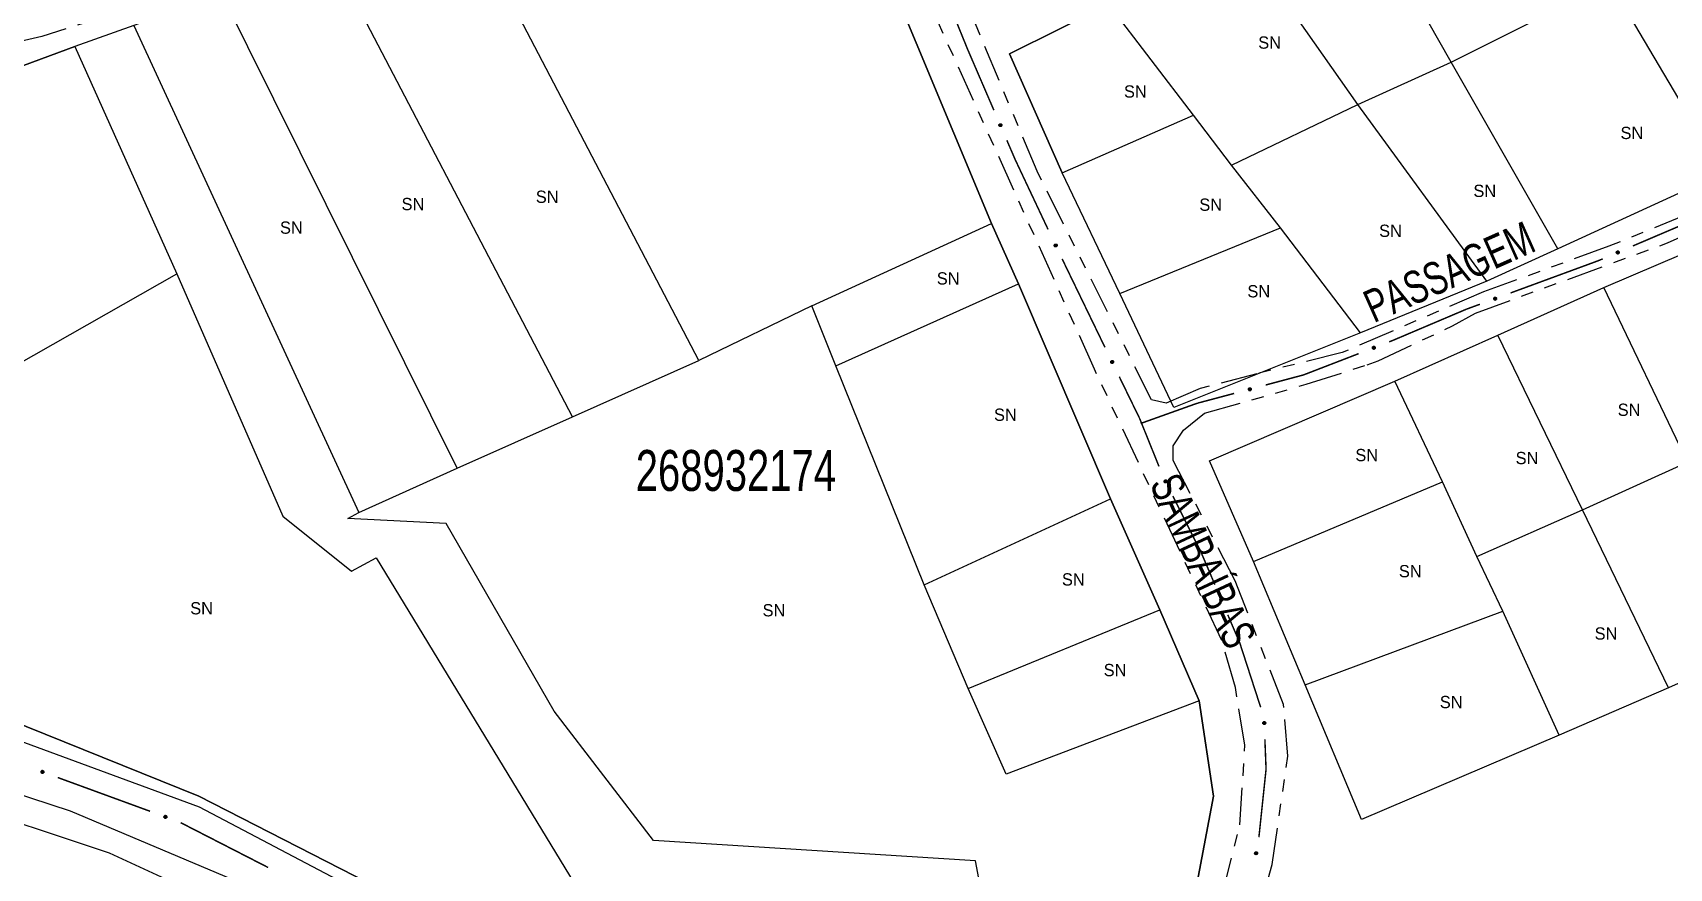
# Model space of a CAD drawing. Extents: x 207981 to 210201, y 4876477 to 4878908.
# Drawn here: x 208503.9 to 208703.8, y 4877535.5 to 4877637.6 of the extents above; entities that cross this region are included whole.
import ezdxf
from ezdxf.enums import TextEntityAlignment as Align

# ---------------------------------------------------------------- set-up
doc = ezdxf.new("R2010")
doc.units = 0
doc.header["$LTSCALE"] = 1.5
doc.header["$MEASUREMENT"] = 0
doc.linetypes.add('TRACO_25', pattern=[8, 3, -1, 1, -1, 1, -1])
for name, color, linetype in [('CD_MALHA_LOTES', 7, 'CONTINUOUS'), ('CD_TXT_QUADRA', 255, 'CONTINUOUS'), ('RU-QUADRA', 210, 'CONTINUOUS'), ('SV-EIXO-ROD-ESTR', 7, 'CONTINUOUS'), ('SV-EIXO-RUA-N-PAV', 6, 'CONTINUOUS'), ('SV-EST-MUNIC-PAV', 20, 'CONTINUOUS'), ('SV-RUA-NAO-PAV', 7, 'CONTINUOUS'), ('SV-TXT-RUA-N-PAV', 7, 'CONTINUOUS'), ('Th_NmrPort', 1, 'CONTINUOUS')]:
    doc.layers.add(name, color=color, linetype=linetype)
doc.styles.add('ARIAL', font='ARIAL.SHX')

msp = doc.modelspace()

# ---------------------------------------------------------------- linework, layer by layer
at = {"layer": 'CD_MALHA_LOTES', "linetype": 'Continuous', "flags": 128}
for points in [[(208588.82, 4877691.63), (208621.05, 4877614.28)], [(208585.3, 4877597.56), (208551.72, 4877661.8)], [(208677.19, 4877633.99), (208664.6, 4877656.18)], [(208569.86, 4877590.67), (208538.22, 4877651.23)], [(208665.8, 4877628.82), (208651.26, 4877649.58)], [(208677.19, 4877633.99), (208696.61, 4877643.74)], [(208710.4, 4877620.42), (208696.61, 4877643.74)], [(208555.76, 4877584.37), (208526.98, 4877642.39)], [(208635.37, 4877641.04), (208623.22, 4877635.04)], [(208645.71, 4877627.54), (208635.37, 4877641.04)], [(208516.26, 4877638.49), (208543.77, 4877578.97)], [(208425.87, 4877605.13), (208509.07, 4877635.94)], [(208509.07, 4877635.94), (208521.51, 4877608.13)], [(208623.22, 4877635.04), (208629.67, 4877620.5)], [(208665.8, 4877628.82), (208677.19, 4877633.99)], [(208690.23, 4877611.2), (208677.19, 4877633.99)], [(208629.67, 4877620.5), (208645.71, 4877627.54)], [(208650.36, 4877621.4), (208645.71, 4877627.54)], [(208650.36, 4877621.4), (208665.8, 4877628.82)], [(208681.54, 4877607.23), (208665.8, 4877628.82)], [(208656.35, 4877613.75), (208650.36, 4877621.4)], [(208636.72, 4877605.73), (208629.67, 4877620.5)], [(208710.4, 4877620.42), (208690.23, 4877611.2)], [(208599.09, 4877604.23), (208621.05, 4877614.28)], [(208621.05, 4877614.28), (208624.35, 4877606.93)], [(208636.72, 4877605.73), (208656.35, 4877613.75)], [(208666.1, 4877600.94), (208656.35, 4877613.75)], [(208690.23, 4877611.2), (208681.54, 4877607.23)], [(208695.86, 4877606.48), (208708.9, 4877612.03)], [(208458.4, 4877572.23), (208521.51, 4877608.13)], [(208521.51, 4877608.13), (208534.48, 4877578.52), (208542.87, 4877571.78), (208545.87, 4877573.43), (208570.61, 4877532.73)], [(208681.54, 4877607.23), (208666.1, 4877600.94)], [(208602.01, 4877596.89), (208624.35, 4877606.93)], [(208624.35, 4877606.93), (208635.59, 4877580.62)], [(208643.31, 4877591.79), (208636.72, 4877605.73)], [(208682.89, 4877600.64), (208695.86, 4877606.48)], [(208706.05, 4877585.12), (208695.86, 4877606.48)], [(208599.09, 4877604.23), (208585.3, 4877597.56)], [(208602.01, 4877596.89), (208599.09, 4877604.23)], [(208666.1, 4877600.94), (208643.31, 4877591.79)], [(208670.3, 4877595.01), (208682.89, 4877600.64)], [(208693.23, 4877579.27), (208682.89, 4877600.64)], [(208569.86, 4877590.67), (208585.3, 4877597.56)], [(208612.81, 4877570.13), (208602.01, 4877596.89)], [(208647.66, 4877585.27), (208670.3, 4877595.01)], [(208676.14, 4877582.72), (208670.3, 4877595.01)], [(208555.76, 4877584.37), (208569.86, 4877590.67)], [(208653.06, 4877572.98), (208647.66, 4877585.27)], [(208693.23, 4877579.27), (208706.05, 4877585.12)], [(208543.77, 4877578.97), (208555.76, 4877584.37)], [(208653.06, 4877572.98), (208676.14, 4877582.72)], [(208680.34, 4877573.58), (208676.14, 4877582.72)], [(208612.81, 4877570.13), (208635.59, 4877580.62)], [(208635.59, 4877580.62), (208641.59, 4877567.06)], [(208680.34, 4877573.58), (208693.23, 4877579.27)], [(208703.73, 4877557.54), (208693.23, 4877579.27)], [(208542.42, 4877578.22), (208543.77, 4877578.97)], [(208646.39, 4877555.96), (208648.18, 4877544.27), (208635.44, 4877477.11), (208629, 4877483.85), (208619.1, 4877536.4), (208579.75, 4877538.87), (208567.61, 4877554.69), (208554.41, 4877577.62), (208542.42, 4877578.22)], [(208683.49, 4877566.91), (208680.34, 4877573.58)], [(208563.44, 4877522.13), (208551.91, 4877530.11), (208524.21, 4877544.29), (208479.66, 4877562.25), (208458.4, 4877572.23)], [(208659.35, 4877557.91), (208653.06, 4877572.98)], [(208618.2, 4877557.46), (208612.81, 4877570.13)], [(208618.2, 4877557.46), (208641.59, 4877567.06)], [(208641.59, 4877567.06), (208646.39, 4877555.96)], [(208659.35, 4877557.91), (208683.49, 4877566.91)], [(208690.38, 4877551.76), (208683.49, 4877566.91)], [(208716.84, 4877563.38), (208703.73, 4877557.54)], [(208622.85, 4877546.97), (208618.2, 4877557.46)], [(208666.25, 4877541.42), (208659.35, 4877557.91)], [(208703.73, 4877557.54), (208690.38, 4877551.76)], [(208646.39, 4877555.96), (208622.85, 4877546.97)], [(208690.38, 4877551.76), (208666.25, 4877541.42)], [(208493.85, 4877543.82), (208513.26, 4877537.37), (208529.15, 4877530.03), (208541.75, 4877523.73), (208550.59, 4877518.18), (208569.71, 4877500.57)]]:
    msp.add_lwpolyline(points, dxfattribs=at)
at = {"layer": 'RU-QUADRA', "linetype": 'Continuous', "flags": 128}
for points in [[(208618.18, 4877475.48), (208635.44, 4877477.11), (208648.18, 4877544.27), (208646.39, 4877555.96), (208641.59, 4877567.06), (208635.59, 4877580.62), (208624.35, 4877606.93), (208621.05, 4877614.28), (208588.82, 4877691.63), (208551.72, 4877661.8), (208538.22, 4877651.23), (208526.98, 4877642.39), (208516.26, 4877638.49), (208509.07, 4877635.94), (208425.87, 4877605.13), (208458.4, 4877572.23), (208479.66, 4877562.25), (208524.21, 4877544.29), (208551.91, 4877530.11), (208563.44, 4877522.13), (208579.84, 4877509.83)], [(208756.8, 4877645.98), (208755.45, 4877640.59), (208736.93, 4877632.34), (208723.29, 4877626.35), (208710.4, 4877620.42), (208690.23, 4877611.2), (208681.54, 4877607.23), (208666.1, 4877600.94), (208643.31, 4877591.79), (208636.72, 4877605.73), (208629.67, 4877620.5), (208623.22, 4877635.04), (208635.37, 4877641.04), (208651.26, 4877649.58), (208664.6, 4877656.18), (208683.26, 4877665.85), (208695.86, 4877672.74), (208708.15, 4877679.19), (208717.89, 4877684.44), (208722.54, 4877683.99), (208739.63, 4877664.95)], [(208647.66, 4877585.27), (208670.3, 4877595.01), (208682.89, 4877600.64), (208695.86, 4877606.48), (208708.9, 4877612.03), (208721.94, 4877618.03), (208735.43, 4877623.87), (208748.1, 4877629.57), (208760.09, 4877634.74), (208773.14, 4877615.78), (208780.03, 4877606.03), (208787.38, 4877594.86), (208756.5, 4877581.07), (208743.08, 4877575.08), (208730.04, 4877569.38), (208716.84, 4877563.38), (208703.73, 4877557.54), (208690.38, 4877551.76), (208666.25, 4877541.42), (208659.35, 4877557.91), (208653.06, 4877572.98)]]:
    msp.add_lwpolyline(points, close=True, dxfattribs=at)
msp.add_lwpolyline([(208502.85, 4877413.7), (208441.76, 4877470.66), (208431.94, 4877482.21), (208419.87, 4877495.47), (208389.74, 4877529.73), (208406.98, 4877532.58), (208422.87, 4877535.35), (208437.18, 4877537.9), (208453.82, 4877540.82), (208463.72, 4877542.47), (208493.85, 4877543.82), (208513.26, 4877537.37), (208529.15, 4877530.03), (208541.75, 4877523.73), (208550.59, 4877518.18), (208569.71, 4877500.57), (208583.35, 4877488.35), (208600.74, 4877472.61), (208611.38, 4877462.64), (208624.65, 4877450.65), (208644.59, 4877432.74), (208655.68, 4877422.24), (208661.75, 4877416.84)], dxfattribs=at)
at = {"layer": 'SV-EIXO-ROD-ESTR'}
for points in [[(208505.194799, 4877547.101323), (208505.150735, 4877547.080102), (208505.108524, 4877547.070874), (208505.071103, 4877547.07331), (208505.038596, 4877547.084086), (208505.006582, 4877547.098855), (208504.97759, 4877547.120867), (208504.950824, 4877547.152426), (208504.929226, 4877547.196479), (208504.922614, 4877547.240341), (208504.92304, 4877547.277156), (208504.932325, 4877547.311699), (208504.947193, 4877547.342559), (208504.971054, 4877547.371918), (208505.0033, 4877547.398731), (208505.048123, 4877547.419377), (208505.089568, 4877547.42814), (208505.125701, 4877547.424833), (208505.160369, 4877547.415279), (208505.192873, 4877547.399809), (208505.221207, 4877547.378037), (208505.248145, 4877547.345522), (208505.267936, 4877547.301011), (208505.277148, 4877547.259775), (208505.274349, 4877547.223605), (208505.264175, 4877547.189686), (208505.249752, 4877547.157395), (208505.228838, 4877547.127331), (208505.194799, 4877547.101323)], [(208520.220634, 4877541.60366), (208520.176569, 4877541.582439), (208520.134358, 4877541.573211), (208520.096937, 4877541.575647), (208520.06443, 4877541.586422), (208520.032416, 4877541.601192), (208520.003424, 4877541.623204), (208519.976658, 4877541.654762), (208519.95506, 4877541.698816), (208519.948449, 4877541.742678), (208519.948875, 4877541.779493), (208519.958159, 4877541.814036), (208519.973028, 4877541.844896), (208519.996888, 4877541.874255), (208520.029135, 4877541.901067), (208520.073958, 4877541.921713), (208520.115402, 4877541.930476), (208520.151536, 4877541.927169), (208520.186204, 4877541.917615), (208520.218707, 4877541.902145), (208520.247042, 4877541.880374), (208520.273979, 4877541.847858), (208520.29377, 4877541.803348), (208520.302982, 4877541.762112), (208520.300184, 4877541.725941), (208520.290009, 4877541.692022), (208520.275586, 4877541.659732), (208520.254672, 4877541.629667), (208520.220634, 4877541.60366)]]:
    msp.add_lwpolyline(points, close=True, dxfattribs=at)
for points in [[(208505.249752, 4877547.157395), (208504.922614, 4877547.240341)], [(208505.264175, 4877547.189686), (208504.92304, 4877547.277156)], [(208505.25303, 4877547.173813), (208504.926886, 4877547.255365)], [(208505.228838, 4877547.127331), (208504.929226, 4877547.196479)], [(208505.234901, 4877547.144121), (208504.930073, 4877547.216421)], [(208505.266971, 4877547.207943), (208504.930232, 4877547.296278)], [(208505.274349, 4877547.223605), (208504.932325, 4877547.311699)], [(208505.272754, 4877547.243605), (208504.942766, 4877547.326563)], [(208505.211647, 4877547.116305), (208504.943981, 4877547.175008)], [(208505.277148, 4877547.259775), (208504.947193, 4877547.342559)], [(208505.194799, 4877547.101323), (208504.950824, 4877547.152426)], [(208505.270848, 4877547.28208), (208504.963926, 4877547.356599)], [(208505.267936, 4877547.301011), (208504.971054, 4877547.371918)], [(208505.170327, 4877547.090739), (208504.971297, 4877547.134501)], [(208505.150735, 4877547.080102), (208504.97759, 4877547.120867)], [(208505.253909, 4877547.323149), (208504.990212, 4877547.384759)], [(208505.248145, 4877547.345522), (208505.0033, 4877547.398731)], [(208505.228687, 4877547.361437), (208505.033157, 4877547.406824)], [(208505.221207, 4877547.378037), (208505.048123, 4877547.419377)], [(208505.202746, 4877547.389817), (208505.075039, 4877547.422013)], [(208505.192873, 4877547.399809), (208505.089568, 4877547.42814)], [(208505.126695, 4877547.074738), (208505.000738, 4877547.107746)], [(208505.108524, 4877547.070874), (208505.006582, 4877547.098855)], [(208520.275586, 4877541.659732), (208519.948449, 4877541.742678)], [(208520.290009, 4877541.692022), (208519.948875, 4877541.779493)], [(208520.278864, 4877541.67615), (208519.952721, 4877541.757702)], [(208520.254672, 4877541.629667), (208519.95506, 4877541.698816)], [(208520.260736, 4877541.646458), (208519.955908, 4877541.718758)], [(208520.292805, 4877541.71028), (208519.956066, 4877541.798614)], [(208520.300184, 4877541.725941), (208519.958159, 4877541.814036)], [(208520.298588, 4877541.745941), (208519.9686, 4877541.8289)], [(208520.237481, 4877541.618641), (208519.969815, 4877541.677345)], [(208520.302982, 4877541.762112), (208519.973028, 4877541.844896)], [(208520.220634, 4877541.60366), (208519.976658, 4877541.654762)], [(208520.296682, 4877541.784416), (208519.98976, 4877541.858936)], [(208520.29377, 4877541.803348), (208519.996888, 4877541.874255)], [(208520.196162, 4877541.593076), (208519.997131, 4877541.636837)], [(208520.176569, 4877541.582439), (208520.003424, 4877541.623204)], [(208520.279743, 4877541.825486), (208520.016046, 4877541.887096)], [(208520.152529, 4877541.577074), (208520.026573, 4877541.610083)], [(208520.273979, 4877541.847858), (208520.029135, 4877541.901067)], [(208520.134358, 4877541.573211), (208520.032416, 4877541.601192)], [(208520.254521, 4877541.863774), (208520.058991, 4877541.909161)], [(208520.247042, 4877541.880374), (208520.073958, 4877541.921713)], [(208520.22858, 4877541.892154), (208520.100873, 4877541.92435)], [(208520.218707, 4877541.902145), (208520.115402, 4877541.930476)]]:
    msp.add_lwpolyline(points, dxfattribs=at)
at = {"layer": 'SV-EIXO-ROD-ESTR', "const_width": 0.18}
for points in [[(208518.245296, 4877542.443615), (208506.97592, 4877546.566863)], [(208532.669493, 4877535.570772), (208521.992848, 4877541.048841)]]:
    msp.add_lwpolyline(points, dxfattribs=at)
at = {"layer": 'SV-EIXO-RUA-N-PAV', "const_width": 0.18}
for points in [[(208616.655436, 4877639.185004), (208617.786028, 4877636.406198)], [(208617.786028, 4877636.406198), (208618.12512, 4877635.572769)], [(208618.12512, 4877635.572769), (208621.33242, 4877628.134561)], [(208622.916228, 4877624.461476), (208623.708131, 4877622.624933)], [(208623.708131, 4877622.624933), (208623.93363, 4877622.101968)], [(208623.93363, 4877622.101968), (208627.949105, 4877613.569085)], [(208699.389065, 4877611.541236), (208707.66552, 4877615.07681)], [(208629.67007, 4877609.958293), (208634.025679, 4877600.956701)], [(208684.45922, 4877605.799948), (208694.783019, 4877609.597207)], [(208694.783019, 4877609.597207), (208695.180575, 4877609.743434)], [(208695.180575, 4877609.743434), (208695.71064, 4877609.96987)], [(208670.030959, 4877599.980193), (208678.832385, 4877603.717785)], [(208678.832385, 4877603.717785), (208679.052689, 4877603.811339)], [(208679.052689, 4877603.811339), (208680.705111, 4877604.419126)], [(208634.025679, 4877600.956701), (208634.438384, 4877600.103779)], [(208634.438384, 4877600.103779), (208634.899336, 4877599.157613)], [(208669.622532, 4877599.822392), (208670.030959, 4877599.980193)], [(208659.15545, 4877595.778292), (208665.89134, 4877598.380795)], [(208636.651214, 4877595.561654), (208638.841061, 4877591.066704)], [(208654.537973, 4877594.546965), (208658.402913, 4877595.577616)], [(208658.402913, 4877595.577616), (208659.15545, 4877595.778292)], [(208646.17899, 4877592.317903), (208650.673034, 4877593.516314)], [(208638.841061, 4877591.066704), (208639.134626, 4877590.464123)], [(208639.258211, 4877589.846196), (208645.850405, 4877592.200551)], [(208645.850405, 4877592.200551), (208646.17899, 4877592.317903)], [(208639.134626, 4877590.464123), (208641.503167, 4877584.594261)], [(208643.199541, 4877580.974855), (208646.330036, 4877574.713864)], [(208646.330036, 4877574.713864), (208646.673331, 4877574.027273)], [(208646.673331, 4877574.027273), (208648.335263, 4877570.134855)], [(208649.90595, 4877566.45614), (208651.083966, 4877563.697104)], [(208651.083966, 4877563.697104), (208651.369574, 4877563.028179)], [(208651.369574, 4877563.028179), (208653.921726, 4877555.159042)], [(208654.439792, 4877551.226524), (208654.557349, 4877548.228828)], [(208654.582793, 4877547.580012), (208653.708603, 4877539.27521)], [(208654.557349, 4877548.228828), (208654.582793, 4877547.580012)]]:
    msp.add_lwpolyline(points, dxfattribs=at)
at = {"layer": 'SV-EIXO-RUA-N-PAV'}
for points in [[(208622.168517, 4877626.473543), (208622.214219, 4877626.456125), (208622.249936, 4877626.43181), (208622.273888, 4877626.402955), (208622.288406, 4877626.371939), (208622.299684, 4877626.338534), (208622.303625, 4877626.302347), (208622.299101, 4877626.261214), (208622.281951, 4877626.215247), (208622.254637, 4877626.180295), (208622.227606, 4877626.155299), (208622.196135, 4877626.138299), (208622.1635, 4877626.127886), (208622.125776, 4877626.125036), (208622.084137, 4877626.130027), (208622.038332, 4877626.148391), (208622.003479, 4877626.172469), (208621.981044, 4877626.200987), (208621.964154, 4877626.232733), (208621.953048, 4877626.266975), (208621.949385, 4877626.302519), (208621.954485, 4877626.344434), (208621.97321, 4877626.389404), (208621.996828, 4877626.424439), (208622.025023, 4877626.447268), (208622.056652, 4877626.463194), (208622.090019, 4877626.474913), (208622.12623, 4877626.480389), (208622.168517, 4877626.473543)], [(208628.913552, 4877611.774497), (208628.959969, 4877611.759085), (208628.99671, 4877611.736348), (208629.021897, 4877611.708565), (208629.037751, 4877611.678209), (208629.050473, 4877611.645328), (208629.055986, 4877611.609346), (208629.053258, 4877611.568056), (208629.038125, 4877611.521385), (208629.012359, 4877611.485277), (208628.986442, 4877611.459128), (208628.955741, 4877611.440773), (208628.923591, 4877611.42895), (208628.886026, 4877611.42446), (208628.844209, 4877611.427632), (208628.797648, 4877611.443985), (208628.76178, 4877611.466523), (208628.738125, 4877611.494036), (208628.719868, 4877611.525017), (208628.707282, 4877611.558742), (208628.702074, 4877611.594094), (208628.705345, 4877611.636191), (208628.722094, 4877611.681933), (208628.744164, 4877611.717963), (208628.771338, 4877611.741999), (208628.802244, 4877611.759287), (208628.835068, 4877611.772448), (208628.871007, 4877611.779495), (208628.913552, 4877611.774497)], [(208697.374479, 4877610.80034), (208697.392051, 4877610.845983), (208697.416487, 4877610.881617), (208697.445422, 4877610.905472), (208697.476488, 4877610.919884), (208697.50993, 4877610.931049), (208697.546131, 4877610.934867), (208697.587248, 4877610.930205), (208697.633157, 4877610.912899), (208697.668016, 4877610.885467), (208697.69292, 4877610.858351), (208697.709814, 4877610.826823), (208697.720116, 4877610.794154), (208697.722838, 4877610.75642), (208697.717707, 4877610.714797), (208697.699188, 4877610.669055), (208697.674992, 4877610.634284), (208697.646398, 4877610.611946), (208697.614595, 4877610.595163), (208697.580316, 4877610.584173), (208697.544759, 4877610.58063), (208697.502862, 4877610.585873), (208697.457956, 4877610.604749), (208697.423001, 4877610.628486), (208697.400267, 4877610.656758), (208697.384449, 4877610.688441), (208697.372842, 4877610.721847), (208697.36749, 4877610.758077), (208697.374479, 4877610.80034)], [(208682.409317, 4877605.163251), (208682.429205, 4877605.207934), (208682.455435, 4877605.242269), (208682.485554, 4877605.26461), (208682.517318, 4877605.277411), (208682.551288, 4877605.286848), (208682.587637, 4877605.288806), (208682.628461, 4877605.282043), (208682.673423, 4877605.262408), (208682.706831, 4877605.233226), (208682.730313, 4877605.204869), (208682.745569, 4877605.172517), (208682.754184, 4877605.139363), (208682.754969, 4877605.101539), (208682.747711, 4877605.060234), (208682.726873, 4877605.015501), (208682.700927, 4877604.982015), (208682.671227, 4877604.961171), (208682.638605, 4877604.94604), (208682.603808, 4877604.936821), (208682.568117, 4877604.935105), (208682.526542, 4877604.942487), (208682.482663, 4877604.96364), (208682.44897, 4877604.989136), (208682.427715, 4877605.018536), (208682.413541, 4877605.050988), (208682.403661, 4877605.084945), (208682.400172, 4877605.121402), (208682.409317, 4877605.163251)], [(208667.583238, 4877599.152494), (208667.602398, 4877599.197493), (208667.628067, 4877599.23225), (208667.65782, 4877599.255077), (208667.689371, 4877599.268393), (208667.723184, 4877599.27838), (208667.759496, 4877599.280928), (208667.800424, 4877599.274829), (208667.845699, 4877599.255926), (208667.879576, 4877599.227291), (208667.903516, 4877599.199319), (208667.919295, 4877599.167218), (208667.928447, 4877599.134208), (208667.929847, 4877599.096402), (208667.923261, 4877599.054985), (208667.903151, 4877599.009919), (208667.877752, 4877598.976017), (208667.848394, 4877598.954694), (208667.816023, 4877598.939034), (208667.78138, 4877598.929252), (208667.745721, 4877598.926956), (208667.704033, 4877598.933662), (208667.659816, 4877598.9541), (208667.625713, 4877598.979046), (208667.603983, 4877599.008097), (208667.589284, 4877599.040314), (208667.578855, 4877599.074106), (208667.574774, 4877599.110501), (208667.583238, 4877599.152494)], [(208635.811308, 4877597.537013), (208635.857766, 4877597.521726), (208635.894569, 4877597.499087), (208635.919829, 4877597.471371), (208635.935765, 4877597.441058), (208635.948575, 4877597.408211), (208635.954184, 4877597.372244), (208635.951566, 4877597.330947), (208635.936559, 4877597.284235), (208635.91089, 4877597.248059), (208635.885042, 4877597.22184), (208635.854391, 4877597.203404), (208635.822273, 4877597.191494), (208635.78472, 4877597.186903), (208635.742894, 4877597.189964), (208635.69629, 4877597.206192), (208635.660362, 4877597.228633), (208635.636633, 4877597.256083), (208635.618293, 4877597.287016), (208635.605617, 4877597.320707), (208635.600314, 4877597.356044), (208635.603472, 4877597.39815), (208635.620098, 4877597.443937), (208635.642072, 4877597.480026), (208635.669182, 4877597.504135), (208635.700041, 4877597.521505), (208635.732831, 4877597.534754), (208635.76875, 4877597.541897), (208635.811308, 4877597.537013)], [(208652.438311, 4877594.100982), (208652.462213, 4877594.143652), (208652.491482, 4877594.175436), (208652.523524, 4877594.19492), (208652.556327, 4877594.204755), (208652.59102, 4877594.211036), (208652.627395, 4877594.209651), (208652.667427, 4877594.199172), (208652.710399, 4877594.175495), (208652.740988, 4877594.143372), (208652.761771, 4877594.112981), (208652.773995, 4877594.079366), (208652.779532, 4877594.045561), (208652.776845, 4877594.007824), (208652.765829, 4877593.96736), (208652.740975, 4877593.924726), (208652.712067, 4877593.893762), (208652.68058, 4877593.87573), (208652.646708, 4877593.863655), (208652.611212, 4877593.857667), (208652.575513, 4877593.859231), (208652.534792, 4877593.870396), (208652.493038, 4877593.895485), (208652.461826, 4877593.923964), (208652.443356, 4877593.95519), (208652.432219, 4877593.988805), (208652.425496, 4877594.023525), (208652.425365, 4877594.060148), (208652.438311, 4877594.100982)], [(208642.339317, 4877582.94145), (208642.38593, 4877582.926643), (208642.422964, 4877582.904385), (208642.448508, 4877582.876931), (208642.464756, 4877582.846784), (208642.477904, 4877582.81407), (208642.483883, 4877582.778164), (208642.481692, 4877582.736841), (208642.467166, 4877582.689978), (208642.441872, 4877582.653539), (208642.416296, 4877582.627055), (208642.385836, 4877582.608303), (208642.353842, 4877582.596063), (208642.316339, 4877582.591085), (208642.274484, 4877582.593715), (208642.227715, 4877582.609461), (208642.191557, 4877582.631531), (208642.167546, 4877582.658735), (208642.148889, 4877582.689477), (208642.135866, 4877582.723036), (208642.1302, 4877582.758316), (208642.132923, 4877582.800453), (208642.149077, 4877582.846408), (208642.170677, 4877582.882722), (208642.197537, 4877582.907109), (208642.228215, 4877582.924796), (208642.260867, 4877582.938382), (208642.296711, 4877582.945896), (208642.339317, 4877582.94145)], [(208649.165426, 4877568.470863), (208649.211065, 4877568.453282), (208649.246695, 4877568.428839), (208649.270544, 4877568.3999), (208649.284951, 4877568.368832), (208649.29611, 4877568.335387), (208649.299921, 4877568.299186), (208649.295252, 4877568.25807), (208649.277937, 4877568.212164), (208649.250499, 4877568.17731), (208649.223378, 4877568.15241), (208649.191847, 4877568.135523), (208649.159176, 4877568.125226), (208649.121441, 4877568.122511), (208649.07982, 4877568.12765), (208649.034081, 4877568.146178), (208648.999315, 4877568.17038), (208648.976981, 4877568.198978), (208648.960204, 4877568.230785), (208648.949221, 4877568.265065), (208648.945685, 4877568.300623), (208648.950935, 4877568.342519), (208648.96982, 4877568.387422), (208648.993563, 4877568.422372), (208649.021839, 4877568.445101), (208649.053525, 4877568.460913), (208649.086933, 4877568.472513), (208649.123164, 4877568.47786), (208649.165426, 4877568.470863)], [(208654.465787, 4877553.372872), (208654.502166, 4877553.340182), (208654.526747, 4877553.304648), (208654.538719, 4877553.26911), (208654.541109, 4877553.234948), (208654.539619, 4877553.199722), (208654.53028, 4877553.164539), (208654.511266, 4877553.127786), (208654.47873, 4877553.091063), (208654.440673, 4877553.068274), (208654.40646, 4877553.054673), (208654.370981, 4877553.050129), (208654.336785, 4877553.052151), (208654.30056, 4877553.063059), (208654.263502, 4877553.082692), (208654.227368, 4877553.116302), (208654.203508, 4877553.151304), (208654.192831, 4877553.185982), (208654.188488, 4877553.22168), (208654.190441, 4877553.257624), (208654.199807, 4877553.292107), (208654.219642, 4877553.329383), (208654.253288, 4877553.364609), (208654.287926, 4877553.388805), (208654.322445, 4877553.399966), (208654.357686, 4877553.403449), (208654.393035, 4877553.402384), (208654.428792, 4877553.394469), (208654.465787, 4877553.372872)], [(208653.505122, 4877537.422152), (208653.530287, 4877537.380215), (208653.543339, 4877537.339026), (208653.544338, 4877537.301539), (208653.536583, 4877537.268182), (208653.524805, 4877537.23495), (208653.505539, 4877537.204066), (208653.476563, 4877537.174524), (208653.434671, 4877537.148984), (208653.391598, 4877537.138387), (208653.354898, 4877537.135441), (208653.31965, 4877537.141525), (208653.287559, 4877537.153507), (208653.25614, 4877537.174581), (208653.226488, 4877537.204238), (208653.201827, 4877537.246983), (208653.189308, 4877537.287452), (208653.189294, 4877537.323736), (208653.195635, 4877537.359133), (208653.208065, 4877537.392916), (208653.227152, 4877537.423124), (208653.257066, 4877537.452925), (208653.299578, 4877537.476706), (208653.339798, 4877537.489654), (208653.376073, 4877537.490177), (208653.410781, 4877537.48315), (208653.444255, 4877537.471742), (208653.476108, 4877537.453668), (208653.505122, 4877537.422152)]]:
    msp.add_lwpolyline(points, close=True, dxfattribs=at)
for points in [[(208621.949385, 4877626.302519), (208622.038332, 4877626.148391)], [(208621.953048, 4877626.266975), (208622.003479, 4877626.172469)], [(208621.953518, 4877626.281013), (208622.017916, 4877626.166128)], [(208621.954485, 4877626.344434), (208622.084137, 4877626.130027)], [(208621.9563, 4877626.319362), (208622.057736, 4877626.146149)], [(208621.966773, 4877626.363999), (208622.103281, 4877626.130124)], [(208621.97321, 4877626.389404), (208622.125776, 4877626.125036)], [(208621.984958, 4877626.404532), (208622.141802, 4877626.130389)], [(208621.996828, 4877626.424439), (208622.1635, 4877626.127886)], [(208622.011593, 4877626.432362), (208622.178162, 4877626.135665)], [(208622.025023, 4877626.447268), (208622.196135, 4877626.138299)], [(208622.04147, 4877626.452675), (208622.208774, 4877626.147379)], [(208622.056652, 4877626.463194), (208622.227606, 4877626.155299)], [(208622.075841, 4877626.466009), (208622.240789, 4877626.173071)], [(208622.090019, 4877626.474913), (208622.254637, 4877626.180295)], [(208622.109868, 4877626.473251), (208622.266884, 4877626.202155)], [(208622.12623, 4877626.480389), (208622.281951, 4877626.215247)], [(208622.146055, 4877626.475482), (208622.287403, 4877626.240722)], [(208622.168517, 4877626.473543), (208622.299101, 4877626.261214)], [(208622.193026, 4877626.463043), (208622.298048, 4877626.288405)], [(208622.214219, 4877626.456125), (208622.303625, 4877626.302347)], [(208622.234639, 4877626.442352), (208622.297243, 4877626.328179)], [(208622.249936, 4877626.43181), (208622.299684, 4877626.338534)], [(208628.702074, 4877611.594094), (208628.797648, 4877611.443985)], [(208628.705345, 4877611.636191), (208628.844209, 4877611.427632)], [(208628.70714, 4877611.572788), (208628.776479, 4877611.460816)], [(208628.707282, 4877611.558742), (208628.76178, 4877611.466523)], [(208628.70825, 4877611.611222), (208628.817132, 4877611.44259)], [(208628.716769, 4877611.656272), (208628.863331, 4877611.428563)], [(208628.722094, 4877611.681933), (208628.886026, 4877611.42446)], [(208628.733172, 4877611.697558), (208628.901804, 4877611.430505)], [(208628.744164, 4877611.717963), (208628.923591, 4877611.42895)], [(208628.75857, 4877611.726522), (208628.9379, 4877611.43736)], [(208628.771338, 4877611.741999), (208628.955741, 4877611.440773)], [(208628.787534, 4877611.748116), (208628.967973, 4877611.450395)], [(208628.802244, 4877611.759287), (208628.986442, 4877611.459128)], [(208628.821292, 4877611.762935), (208628.998839, 4877611.477457)], [(208628.835068, 4877611.772448), (208629.012359, 4877611.485277)], [(208628.854971, 4877611.771652), (208629.023642, 4877611.507649)], [(208628.871007, 4877611.779495), (208629.038125, 4877611.521385)], [(208628.891027, 4877611.775456), (208629.042463, 4877611.547073)], [(208628.913552, 4877611.774497), (208629.053258, 4877611.568056)], [(208628.938494, 4877611.765075), (208629.051021, 4877611.595175)], [(208628.959969, 4877611.759085), (208629.055986, 4877611.609346)], [(208628.980969, 4877611.746214), (208629.048486, 4877611.634876)], [(208628.99671, 4877611.736348), (208629.050473, 4877611.645328)], [(208697.36749, 4877610.758077), (208697.633157, 4877610.912899)], [(208697.372464, 4877610.777885), (208697.6077, 4877610.918438)], [(208697.372842, 4877610.721847), (208697.668016, 4877610.885467)], [(208697.374479, 4877610.80034), (208697.587248, 4877610.930205)], [(208697.374571, 4877610.74169), (208697.646198, 4877610.897788)], [(208697.381698, 4877610.707639), (208697.675193, 4877610.871595)], [(208697.384449, 4877610.688441), (208697.69292, 4877610.858351)], [(208697.385061, 4877610.824813), (208697.560054, 4877610.929244)], [(208697.392051, 4877610.845983), (208697.546131, 4877610.934867)], [(208697.394916, 4877610.673223), (208697.700777, 4877610.839493)], [(208697.400267, 4877610.656758), (208697.709814, 4877610.826823)], [(208697.405893, 4877610.866356), (208697.520277, 4877610.928574)], [(208697.415128, 4877610.643278), (208697.712387, 4877610.808842)], [(208697.416487, 4877610.881617), (208697.50993, 4877610.931049)], [(208697.423001, 4877610.628486), (208697.720116, 4877610.794154)], [(208697.442868, 4877610.616549), (208697.71754, 4877610.772464)], [(208697.457956, 4877610.604749), (208697.722838, 4877610.75642)], [(208697.483339, 4877610.598226), (208697.717674, 4877610.733942)], [(208697.502862, 4877610.585873), (208697.717707, 4877610.714797)], [(208697.52794, 4877610.587603), (208697.701495, 4877610.688452)], [(208697.544759, 4877610.58063), (208697.699188, 4877610.669055)], [(208697.566279, 4877610.584691), (208697.681382, 4877610.648699)], [(208697.580316, 4877610.584173), (208697.674992, 4877610.634284)], [(208682.400172, 4877605.121402), (208682.673423, 4877605.262408)], [(208682.403661, 4877605.084945), (208682.706831, 4877605.233226)], [(208682.406154, 4877605.140929), (208682.648284, 4877605.269243)], [(208682.406405, 4877605.104674), (208682.685673, 4877605.246648)], [(208682.409317, 4877605.163251), (208682.628461, 4877605.282043)], [(208682.411777, 4877605.070302), (208682.713288, 4877605.219004)], [(208682.413541, 4877605.050988), (208682.730313, 4877605.204869)], [(208682.421139, 4877605.18715), (208682.601253, 4877605.282477)], [(208682.423215, 4877605.035254), (208682.737193, 4877605.185634)], [(208682.427715, 4877605.018536), (208682.745569, 4877605.172517)], [(208682.429205, 4877605.207934), (208682.587637, 4877605.288806)], [(208682.441865, 4877605.004312), (208682.747217, 4877605.154427)], [(208682.444073, 4877605.227571), (208682.561495, 4877605.283846)], [(208682.44897, 4877604.989136), (208682.754184, 4877605.139363)], [(208682.455435, 4877605.242269), (208682.551288, 4877605.286848)], [(208682.468199, 4877604.976197), (208682.7505, 4877605.117833)], [(208682.482663, 4877604.96364), (208682.754969, 4877605.101539)], [(208682.507678, 4877604.955825), (208682.74866, 4877605.079355)], [(208682.526542, 4877604.942487), (208682.747711, 4877605.060234)], [(208682.551676, 4877604.94293), (208682.730171, 4877605.034753)], [(208682.568117, 4877604.935105), (208682.726873, 4877605.015501)], [(208682.589816, 4877604.938058), (208682.708047, 4877604.996084)], [(208682.603808, 4877604.936821), (208682.700927, 4877604.982015)], [(208667.574774, 4877599.110501), (208667.845699, 4877599.255926)], [(208667.578855, 4877599.074106), (208667.879576, 4877599.227291)], [(208667.580438, 4877599.130123), (208667.820452, 4877599.262352)], [(208667.581277, 4877599.093877), (208667.858203, 4877599.240367)], [(208667.583238, 4877599.152494), (208667.800424, 4877599.274829)], [(208667.587207, 4877599.059597), (208667.886263, 4877599.213175)], [(208667.589284, 4877599.040314), (208667.903516, 4877599.199319)], [(208667.594671, 4877599.176581), (208667.773213, 4877599.27482)], [(208667.599212, 4877599.024739), (208667.910707, 4877599.180197)], [(208667.602398, 4877599.197493), (208667.759496, 4877599.280928)], [(208667.603983, 4877599.008097), (208667.919295, 4877599.167218)], [(208667.616945, 4877599.21737), (208667.733438, 4877599.275543)], [(208667.618363, 4877598.994105), (208667.921237, 4877599.149158)], [(208667.625713, 4877598.979046), (208667.928447, 4877599.134208)], [(208667.628067, 4877599.23225), (208667.723184, 4877599.27838)], [(208667.64515, 4877598.966421), (208667.925113, 4877599.112622)], [(208667.659816, 4877598.9541), (208667.929847, 4877599.096402)], [(208635.600314, 4877597.356044), (208635.69629, 4877597.206192)], [(208635.603472, 4877597.39815), (208635.742894, 4877597.189964)], [(208635.605438, 4877597.334752), (208635.675076, 4877597.222966)], [(208635.605617, 4877597.320707), (208635.660362, 4877597.228633)], [(208635.606444, 4877597.373189), (208635.715777, 4877597.204849)], [(208635.614842, 4877597.418262), (208635.762014, 4877597.190946)], [(208635.620098, 4877597.443937), (208635.78472, 4877597.186903)], [(208635.631135, 4877597.459592), (208635.800482, 4877597.192991)], [(208635.642072, 4877597.480026), (208635.822273, 4877597.191494)], [(208635.656455, 4877597.488624), (208635.836559, 4877597.199942)], [(208635.669182, 4877597.504135), (208635.854391, 4877597.203404)], [(208635.685361, 4877597.510295), (208635.866597, 4877597.213058)], [(208635.700041, 4877597.521505), (208635.885042, 4877597.22184)], [(208635.71908, 4877597.525204), (208635.89739, 4877597.240203)], [(208635.732831, 4877597.534754), (208635.91089, 4877597.248059)], [(208635.752735, 4877597.534011), (208635.922113, 4877597.270461)], [(208635.76875, 4877597.541897), (208635.936559, 4877597.284235)], [(208635.788781, 4877597.537911), (208635.940828, 4877597.309935)], [(208635.811308, 4877597.537013), (208635.951566, 4877597.330947)], [(208635.836276, 4877597.527658), (208635.949257, 4877597.35806)], [(208635.857766, 4877597.521726), (208635.954184, 4877597.372244)], [(208635.878801, 4877597.508911), (208635.946615, 4877597.397754)], [(208635.894569, 4877597.499087), (208635.948575, 4877597.408211)], [(208667.684955, 4877598.946692), (208667.923898, 4877599.074119)], [(208667.704033, 4877598.933662), (208667.923261, 4877599.054985)], [(208667.729156, 4877598.934513), (208667.906137, 4877599.029223)], [(208667.745721, 4877598.926956), (208667.903151, 4877599.009919)], [(208667.76737, 4877598.930261), (208667.884643, 4877598.990199)], [(208667.78138, 4877598.929252), (208667.877752, 4877598.976017)], [(208652.425365, 4877594.060148), (208652.710399, 4877594.175495)], [(208652.425496, 4877594.023525), (208652.740988, 4877594.143372)], [(208652.430037, 4877594.042919), (208652.721151, 4877594.158678)], [(208652.432219, 4877593.988805), (208652.761771, 4877594.112981)], [(208652.432235, 4877594.008199), (208652.746113, 4877594.128618)], [(208652.433114, 4877594.079044), (208652.685992, 4877594.184608)], [(208652.438311, 4877594.100982), (208652.667427, 4877594.199172)], [(208652.440409, 4877593.97225), (208652.766857, 4877594.093195)], [(208652.443356, 4877593.95519), (208652.773995, 4877594.079366)], [(208652.452275, 4877594.123696), (208652.640374, 4877594.202099)], [(208652.456143, 4877593.939728), (208652.773977, 4877594.061201)], [(208652.461826, 4877593.923964), (208652.779532, 4877594.045561)], [(208652.462213, 4877594.143652), (208652.627395, 4877594.209651)], [(208652.47882, 4877594.161843), (208652.600908, 4877594.207109)], [(208652.479787, 4877593.909316), (208652.773889, 4877594.02446)], [(208652.491482, 4877594.175436), (208652.59102, 4877594.211036)], [(208652.493038, 4877593.895485), (208652.776845, 4877594.007824)], [(208652.517231, 4877593.885408), (208652.768527, 4877593.986313)], [(208652.534792, 4877593.870396), (208652.765829, 4877593.96736)], [(208652.559861, 4877593.868532), (208652.746026, 4877593.943595)], [(208652.575513, 4877593.859231), (208652.740975, 4877593.924726)], [(208652.597392, 4877593.860181), (208652.720448, 4877593.907118)], [(208652.611212, 4877593.857667), (208652.712067, 4877593.893762)], [(208642.1302, 4877582.758316), (208642.227715, 4877582.609461)], [(208642.132923, 4877582.800453), (208642.274484, 4877582.593715)], [(208642.135542, 4877582.737078), (208642.206329, 4877582.626016)], [(208642.135866, 4877582.723036), (208642.191557, 4877582.631531)], [(208642.136152, 4877582.775523), (208642.247215, 4877582.608319)], [(208642.144085, 4877582.82068), (208642.293592, 4877582.594894)], [(208642.149077, 4877582.846408), (208642.316339, 4877582.591085)], [(208642.159951, 4877582.862176), (208642.332037, 4877582.597335)], [(208642.170677, 4877582.882722), (208642.353842, 4877582.596063)], [(208642.184971, 4877582.891467), (208642.368041, 4877582.604658)], [(208642.197537, 4877582.907109), (208642.385836, 4877582.608303)], [(208642.213652, 4877582.913436), (208642.397942, 4877582.618083)], [(208642.228215, 4877582.924796), (208642.416296, 4877582.627055)], [(208642.247215, 4877582.928692), (208642.428454, 4877582.645543)], [(208642.260867, 4877582.938382), (208642.441872, 4877582.653539)], [(208642.280778, 4877582.937845), (208642.452863, 4877582.676055)], [(208642.296711, 4877582.945896), (208642.467166, 4877582.689978)], [(208642.316781, 4877582.942117), (208642.47117, 4877582.71572)], [(208642.339317, 4877582.94145), (208642.481692, 4877582.736841)], [(208642.364379, 4877582.932353), (208642.479103, 4877582.763929)], [(208642.38593, 4877582.926643), (208642.483883, 4877582.778164)], [(208642.407096, 4877582.914046), (208642.476052, 4877582.803594)], [(208642.422964, 4877582.904385), (208642.477904, 4877582.81407)], [(208648.945685, 4877568.300623), (208649.034081, 4877568.146178)], [(208648.949221, 4877568.265065), (208648.999315, 4877568.17038)], [(208648.949741, 4877568.279102), (208649.013728, 4877568.163988)], [(208648.950935, 4877568.342519), (208649.07982, 4877568.12765)], [(208648.95266, 4877568.317441), (208649.053477, 4877568.143867)], [(208648.963292, 4877568.36204), (208649.098964, 4877568.12768)], [(208648.96982, 4877568.387422), (208649.121441, 4877568.122511)], [(208648.981622, 4877568.402508), (208649.137486, 4877568.127806)], [(208648.993563, 4877568.422372), (208649.159176, 4877568.125226)], [(208649.008356, 4877568.430243), (208649.173865, 4877568.132953)], [(208649.021839, 4877568.445101), (208649.191847, 4877568.135523)], [(208649.038305, 4877568.450448), (208649.204519, 4877568.144558)], [(208649.053525, 4877568.460913), (208649.223378, 4877568.15241)], [(208649.072724, 4877568.46366), (208649.236625, 4877568.170135)], [(208649.086933, 4877568.472513), (208649.250499, 4877568.17731)], [(208649.106776, 4877568.470781), (208649.262823, 4877568.199126)], [(208649.123164, 4877568.47786), (208649.277937, 4877568.212164)], [(208649.142971, 4877568.472882), (208649.28348, 4877568.237619)], [(208649.165426, 4877568.470863), (208649.295252, 4877568.25807)], [(208649.189897, 4877568.460276), (208649.294295, 4877568.285264)], [(208649.211065, 4877568.453282), (208649.299921, 4877568.299186)], [(208649.231436, 4877568.439436), (208649.293632, 4877568.325041)], [(208649.246695, 4877568.428839), (208649.29611, 4877568.335387)], [(208654.190441, 4877553.257624), (208654.203508, 4877553.151304)], [(208654.19593, 4877553.270554), (208654.214697, 4877553.140195)], [(208654.199807, 4877553.292107), (208654.227368, 4877553.116302)], [(208654.212318, 4877553.305336), (208654.244667, 4877553.107231)], [(208654.219642, 4877553.329383), (208654.263502, 4877553.082692)], [(208654.238144, 4877553.343219), (208654.281401, 4877553.075898)], [(208654.253288, 4877553.364609), (208654.30056, 4877553.063059)], [(208654.269691, 4877553.374499), (208654.317439, 4877553.06229)], [(208654.287926, 4877553.388805), (208654.336785, 4877553.052151)], [(208654.304553, 4877553.390887), (208654.353264, 4877553.054136)], [(208654.322445, 4877553.399966), (208654.370981, 4877553.050129)], [(208654.339736, 4877553.399095), (208654.386041, 4877553.054056)], [(208654.357686, 4877553.403449), (208654.40646, 4877553.054673)], [(208654.376603, 4877553.399175), (208654.425154, 4877553.066514)], [(208654.393035, 4877553.402384), (208654.440673, 4877553.068274)], [(208654.410957, 4877553.393694), (208654.459962, 4877553.084266)], [(208654.428792, 4877553.394469), (208654.47873, 4877553.091063)], [(208654.445526, 4877553.38276), (208654.49298, 4877553.112872)], [(208654.465787, 4877553.372872), (208654.511266, 4877553.127786)], [(208654.484879, 4877553.354261), (208654.520062, 4877553.153536)], [(208654.502166, 4877553.340182), (208654.53028, 4877553.164539)], [(208654.516266, 4877553.319987), (208654.533617, 4877553.190938)], [(208654.526747, 4877553.304648), (208654.539619, 4877553.199722)], [(208653.208065, 4877537.392916), (208653.189308, 4877537.287452)], [(208653.217111, 4877537.403662), (208653.196738, 4877537.273544)], [(208653.227152, 4877537.423124), (208653.201827, 4877537.246983)], [(208653.242998, 4877537.432092), (208653.215697, 4877537.233228)], [(208653.257066, 4877537.452925), (208653.226488, 4877537.204238)], [(208653.278817, 4877537.460712), (208653.241599, 4877537.192483)], [(208653.299578, 4877537.476706), (208653.25614, 4877537.174581)], [(208653.318164, 4877537.481339), (208653.272047, 4877537.168885)], [(208653.339798, 4877537.489654), (208653.287559, 4877537.153507)], [(208653.356303, 4877537.486758), (208653.303893, 4877537.150562)], [(208653.376073, 4877537.490177), (208653.31965, 4877537.141525)], [(208653.392344, 4877537.484263), (208653.335199, 4877537.140852)], [(208653.410781, 4877537.48315), (208653.354898, 4877537.135441)], [(208653.427607, 4877537.473504), (208653.376246, 4877537.141266)], [(208653.444255, 4877537.471742), (208653.391598, 4877537.138387)], [(208653.458833, 4877537.458169), (208653.414735, 4877537.148003)], [(208653.476108, 4877537.453668), (208653.434671, 4877537.148984)], [(208653.488661, 4877537.437558), (208653.454701, 4877537.165643)], [(208653.505122, 4877537.422152), (208653.476563, 4877537.174524)], [(208653.517901, 4877537.398752), (208653.492538, 4877537.196551)], [(208653.530287, 4877537.380215), (208653.505539, 4877537.204066)], [(208653.537829, 4877537.356767), (208653.516487, 4877537.228318)], [(208653.543339, 4877537.339026), (208653.524805, 4877537.23495)]]:
    msp.add_lwpolyline(points, dxfattribs=at)
at = {"layer": 'SV-EST-MUNIC-PAV', "linetype": 'Continuous'}
for points in [[(208493.888631, 4877554.134879, 3.611337), (208524.232193, 4877542.997049, 3.586349), (208551.865264, 4877528.443091, 3.536375), (208578.603387, 4877509.328386, 3.811236), (208595.069194, 4877495.309014, 3.886199), (208622.679323, 4877469.46642, 3.461412), (208626.166875, 4877466.223616, 3.461412)], [(208488.798557, 4877548.919543, 3.38645), (208508.466518, 4877542.478174, 3.236526), (208529.201463, 4877533.740371, 3.261513), (208548.57433, 4877522.866957, 3.561362), (208567.133716, 4877510.161539, 3.636324), (208587.046019, 4877493.609524, 3.811236), (208603.64416, 4877478.539679, 3.811236), (208634.446726, 4877450.713596, 3.961161), (208650.963619, 4877436.544347, 4.610834), (208670.829159, 4877423.170856, 5.310483), (208696.331345, 4877412.16054, 5.510382)]]:
    msp.add_polyline3d(points, dxfattribs=at)
at = {"layer": 'SV-RUA-NAO-PAV', "linetype": 'TRACO_25'}
for points in [[(208706.184161, 4877615.459953, 3.786249), (208696.468055, 4877611.501212, 3.786249), (208681.143746, 4877605.925436, 3.936174), (208663.898331, 4877598.514567, 3.861211), (208653.453284, 4877595.924687, 3.861211), (208646.532262, 4877594.106575, 3.961161), (208642.389344, 4877592.329945, 3.961161), (208640.584311, 4877592.744765, 3.961161), (208626.601397, 4877620.695484, 3.961161), (208614.299558, 4877650.145096, 3.411438), (208609.53367, 4877662.203366, 3.38645), (208596.638273, 4877697.810481, 3.636324), (208596.621331, 4877700.288344, 3.636324), (208597.598554, 4877703.798322, 3.636324), (208601.099478, 4877707.948994, 3.636324), (208633.059525, 4877736.325183, 3.761261), (208636.002021, 4877737.959903, 3.761261), (208637.963686, 4877735.998239, 3.761261), (208661.830602, 4877699.707448, 3.761261), (208665.590459, 4877702.323, 3.761261), (208641.069654, 4877739.921567, 3.761261), (208640.252294, 4877742.53712, 3.761261)], [(208643.447283, 4877509.055938, 3.861211), (208651.383814, 4877540.802062, 3.861211), (208652.006287, 4877550.528203, 3.936174), (208650.837055, 4877557.563333, 3.936174), (208649.170608, 4877563.33538, 3.936174), (208633.6253, 4877596.483073, 3.936174), (208611.106401, 4877646.484675, 3.686299), (208597.176591, 4877684.973312, 3.836224), (208593.158956, 4877694.160536, 3.761261), (208590.338711, 4877696.621798, 3.761261), (208587.460319, 4877696.604752, 3.761261), (208587.510377, 4877696.605048, 3.761261), (208580.078454, 4877692.631336, 3.761261), (208574.418604, 4877688.67241, 3.761261), (208569.971061, 4877684.310195, 3.761261), (208556.07534, 4877670.988677, 3.761261), (208542.582187, 4877658.009644, 3.836224), (208533.21802, 4877649.530788, 3.836224), (208523.652027, 4877643.30681, 3.786249), (208519.383748, 4877641.761728, 3.786249), (208505.024817, 4877637.127779, 3.611337), (208486.702862, 4877632.899789, 3.236526)], [(208638.50736, 4877455.411001, 3.711287), (208639.066322, 4877459.65161, 3.711287), (208640.30227, 4877465.591024, 3.686299), (208644.604454, 4877495.327035, 3.586349), (208647.865999, 4877508.862515, 3.586349), (208655.315181, 4877535.938959, 4.011136), (208657.252217, 4877549.166236, 4.011136), (208656.708332, 4877555.495589, 3.961161), (208650.797787, 4877570.628727, 3.736274), (208643.238203, 4877585.32659, 3.736274), (208643.225882, 4877587.128673, 3.736274), (208644.514411, 4877589.038579, 3.736274), (208647.078417, 4877591.106218, 3.736274), (208659.494463, 4877594.633877, 3.736274), (208666.954003, 4877597.031288, 3.736274), (208668.28568, 4877597.489292, 3.736274), (208677.367497, 4877601.773134, 3.736274), (208680.16068, 4877603.347525, 3.736274), (208703.630251, 4877611.915607, 3.736274), (208709.294664, 4877614.477176, 3.736274)]]:
    msp.add_polyline3d(points, dxfattribs=at)

# ---------------------------------------------------------------- texts
at = {"layer": 'CD_TXT_QUADRA', "style": 'ARIAL', "width": 0.7}
msp.add_text('268932174', height=5, dxfattribs=at).set_placement((208577.58, 4877581.6))
at = {"layer": 'SV-TXT-RUA-N-PAV', "style": 'ARIAL', "width": 0.7}
for s, rotation, p in [('PASSAGEM', 24, (208667.733628, 4877602.088425)), ('SAMBAÍBAS', 295, (208640.295062, 4877582.456059))]:
    msp.add_text(s, height=4, rotation=rotation, dxfattribs=at).set_placement(p)
at = {"layer": 'Th_NmrPort', "color": 1}
for p in [(208653.623005, 4877636.404949), (208637.223005, 4877630.424949), (208697.880425, 4877625.359487), (208548.968563, 4877616.666318), (208565.368563, 4877617.556318), (208646.428639, 4877616.587359), (208679.910888, 4877618.277297), (208534.118563, 4877613.786318), (208668.390888, 4877613.397297), (208614.352537, 4877607.576787), (208652.301292, 4877606.007103), (208621.34435, 4877590.91511), (208697.538348, 4877591.520937), (208665.487943, 4877585.984376), (208685.069353, 4877585.620978), (208629.642537, 4877570.786787), (208670.807943, 4877571.794376), (208523.15, 4877567.26), (208593.072537, 4877567.016787), (208694.72244, 4877564.175153), (208634.742537, 4877559.706787), (208675.808361, 4877555.79615)]:
    msp.add_text('SN', height=1.5, dxfattribs=at).set_placement(p, align=Align.MIDDLE_LEFT)

doc.saveas('drawing.dxf')
